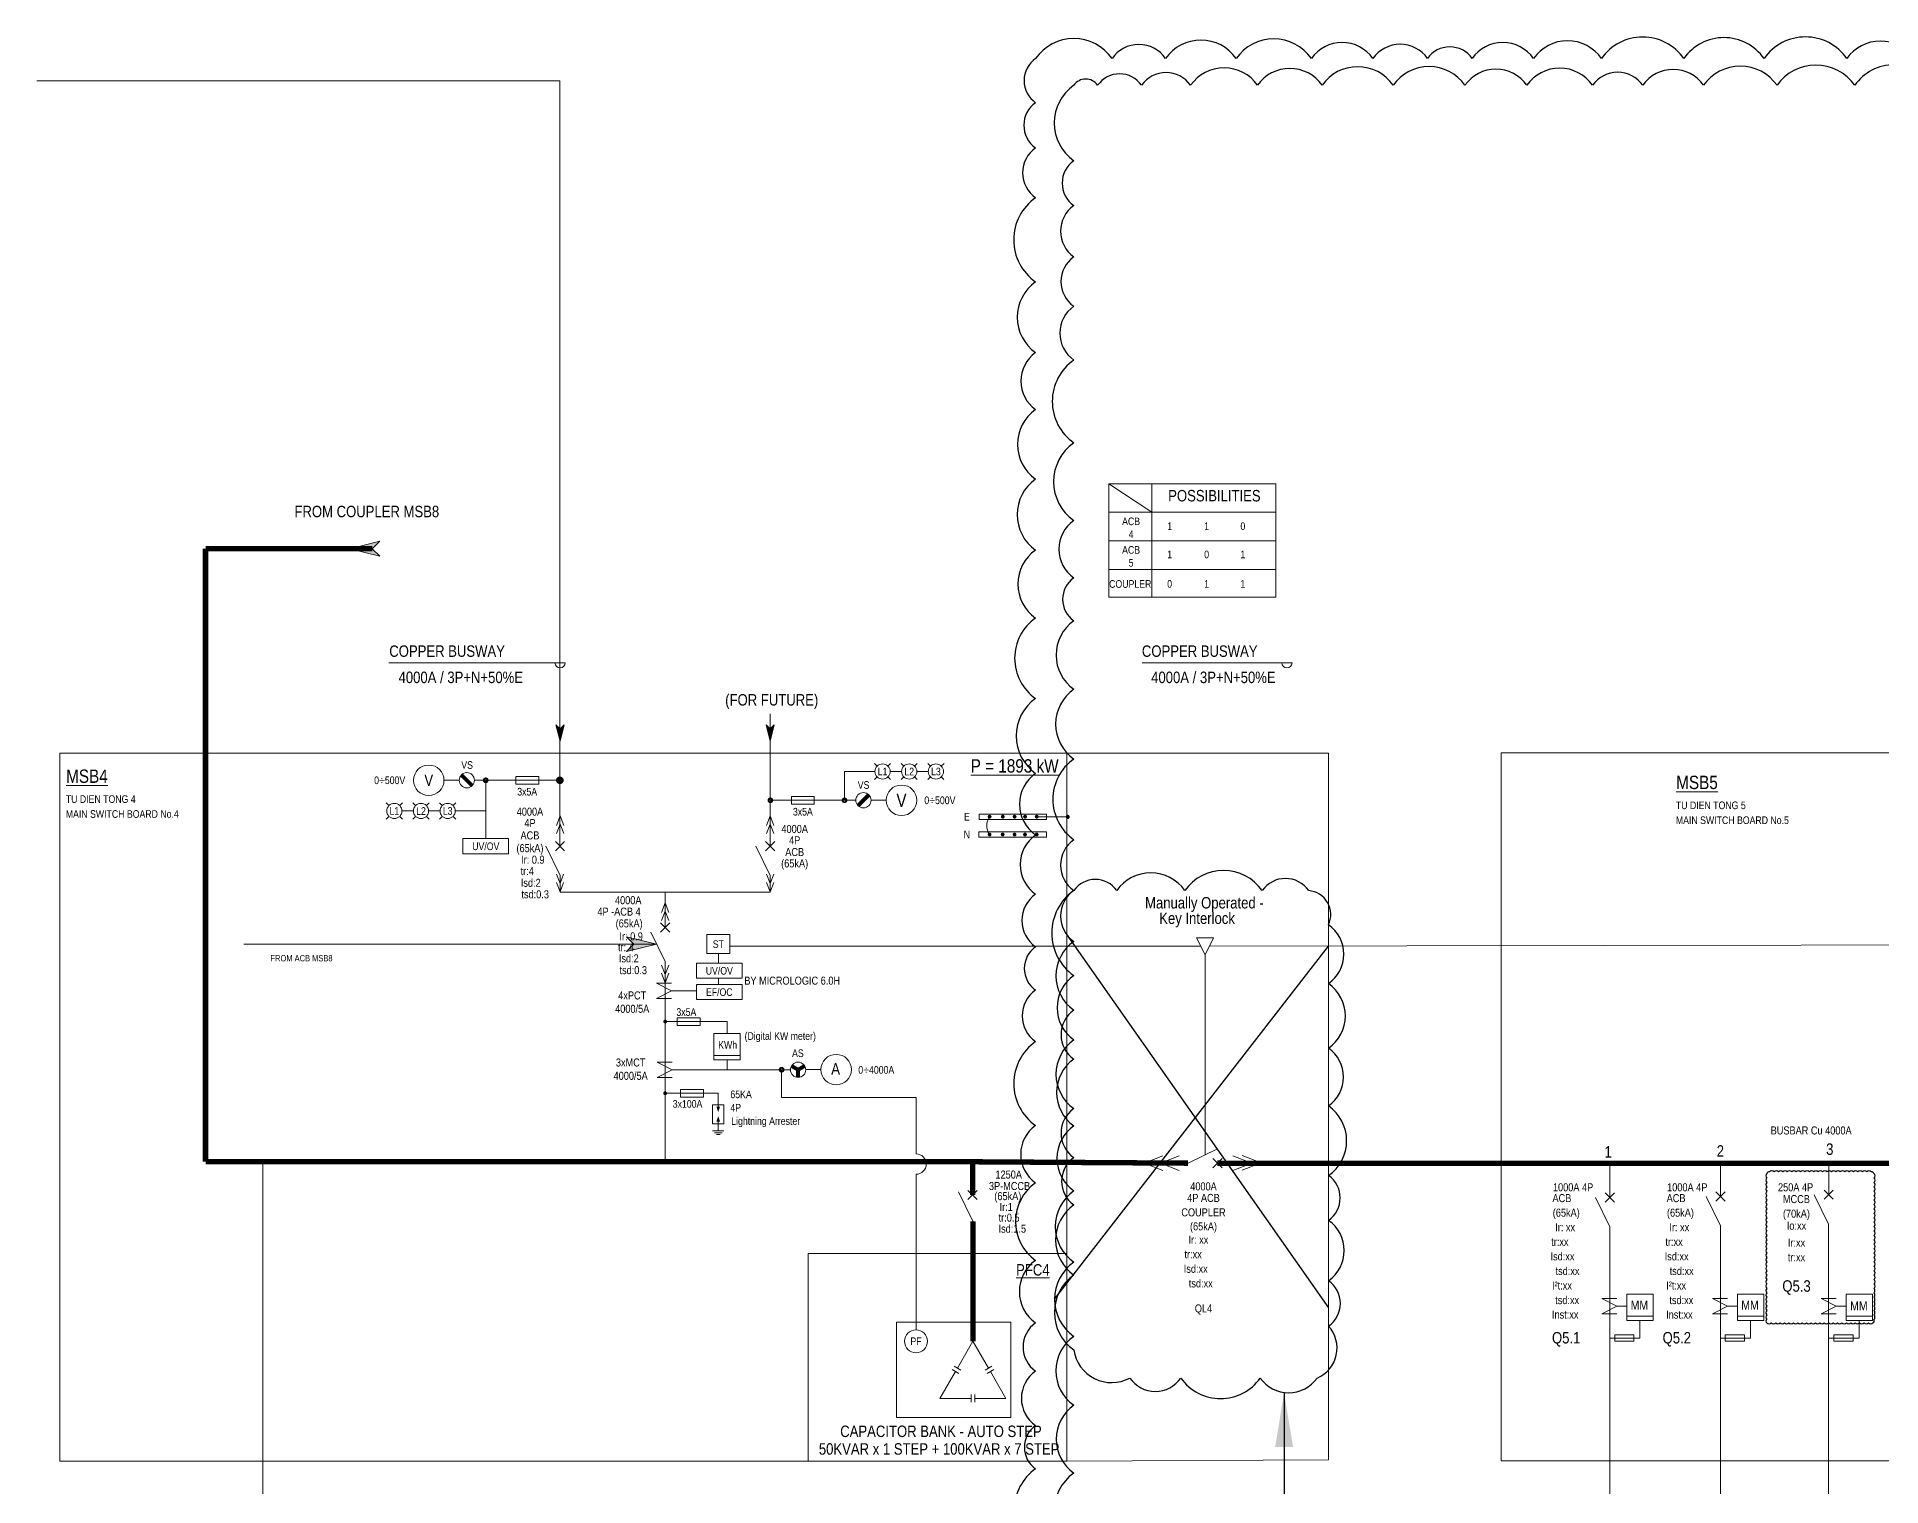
# Model space of a CAD drawing. Header units: millimetres. Extents: x -116965 to 323937, y 291661 to 566926.
# Drawn here: x -57895 to -56458, y 337888 to 339016 of the extents above; entities that cross this region are included whole.
import ezdxf
from ezdxf.enums import TextEntityAlignment as Align

# ---------------------------------------------------------------- set-up
doc = ezdxf.new("R2010")
doc.units = ezdxf.units.MM
doc.layers.get('0').update_dxf_attribs({"lineweight": 18})
doc.layers.add('HV-MV Equipment', color=4, linetype='Continuous', lineweight=9)
doc.layers.add('Text 2', color=2, linetype='Continuous')
doc.styles.add('Hel-Con', font='')
doc.styles.add('hwTech', font='Cambria.ttf')
doc.styles.add('VNI-HELVE', font='')
doc.styles.add('VNI-HELVE-CONDENSE', font='')
doc.styles.get('Hel-Con').set_extended_font_data('VNI-Helve-Condense')
doc.styles.get('VNI-HELVE').set_extended_font_data('VNI-Helve-Condense')
doc.styles.get('VNI-HELVE-CONDENSE').set_extended_font_data('VNI-Helve-Condense')
doc.dimstyles.new('hwTech-1.4', dxfattribs={"dimscale": 17, "dimtxt": 2.5, "dimasz": 2.5, "dimexe": 1.25, "dimexo": 0.625, "dimtad": 1, "dimtxsty": 'hwTech', "dimcen": 2.5, "dimclrd": 3, "dimclre": 3, "dimclrt": 3, "dimadec": 0, "dimazin": 0, "dimtfac": 1, "dimtmove": 0, "dimatfit": 3, "dimfxl": 1, "dimarcsym": 0})

# ---------------------------------------------------------------- blocks, each defined once
blk = doc.blocks.new('$N-mt3')
at = {"linetype": 'Continuous'}
blk.add_hatch(color=0, dxfattribs=at).paths.add_polyline_path([(0.25, 0), (0, 0.25), (1, 0), (0, -0.25)])
at = {"color": 0, "linetype": 'Continuous'}
blk.add_lwpolyline([(0.25, 0), (0, 0.25), (1, 0), (0, -0.25)], close=True, dxfattribs=at)

msp = doc.modelspace()

# ---------------------------------------------------------------- linework, layer by layer
at = {"color": 1, "lineweight": -3, "ltscale": 5}
for p, q in [((-57092.178873, 338316.858845), (-56888.439811, 338026.506051)), ((-57101.890258, 338033.086065), (-56888.439811, 338308.152179))]:
    msp.add_line(p, q, dxfattribs=at)
at = {"color": 1, "lineweight": -3}
msp.add_lwpolyline([(-56432.513109, 338999.377591, 0.52056705), (-56484.645844, 338999.377591, 0.52056705), (-56549.184353, 338999.377591, 0.52056705), (-56611.677105, 338999.377591, 0.52056705), (-56675.813788, 338999.377591, 0.52056705), (-56728.755263, 338999.377591, 0.52056705), (-56776.635753, 338999.377591, 0.52056705), (-56811.283417, 338999.377591, 0.52056705), (-56853.929982, 338999.377591, 0.52056705), (-56901.838955, 338999.377591, 0.52056705), (-56960.360232, 338999.377591, 0.52056705), (-57015.318981, 338999.377591, 0.52056705), (-57057.068302, 338999.377591, 0.52056705), (-57116.635077, 338999.377591, 0.52056705), (-57116.635077, 338964.950678, 0.52056705), (-57116.635077, 338929.830995, 0.52056705), (-57116.635077, 338890.943293, 0.52056705), (-57116.635077, 338825.381396, 0.52056705), (-57116.635077, 338770.322953, 0.52056705), (-57116.635077, 338725.97549, 0.52056705), (-57116.635077, 338671.811239, 0.52056705), (-57116.635077, 338616.562564, 0.52056705), (-57116.635077, 338563.611933, 0.52056705), (-57116.635077, 338500.979813, 0.52056705), (-57116.635077, 338442.693529, 0.52056705), (-57116.635077, 338394.636032, 0.52056705), (-57116.635077, 338348.592757, 0.52056705), (-57116.635077, 338307.605382, 0.52056705), (-57116.635077, 338273.899723, 0.52056705), (-57116.635077, 338233.763813, 0.52056705), (-57116.635077, 338168.384011, 0.52056705), (-57116.635077, 338123.872764, 0.52056705), (-57116.635077, 338063.394234, 0.52056705), (-57116.635077, 338014.764007, 0.52056705), (-57116.635077, 337977.173341, 0.52056705), (-57116.635077, 337934.764821, 0.52056705), (-57116.635077, 337901.08968, 0.52056705), (-57116.635077, 337837.491141, 0.52056705)], format="xyb", dxfattribs=at)
at = {"color": 3, "lineweight": -3}
msp.add_lwpolyline([(-56416.944128, 338978.523039, 0.52056705), (-56478.584396, 338978.523039, 0.52056705), (-56539.091411, 338978.523039, 0.52056705), (-56596.27089, 338978.523039, 0.52056705), (-56643.692585, 338978.523039, 0.52056705), (-56682.715585, 338978.523039, 0.52056705), (-56733.951076, 338978.523039, 0.52056705), (-56782.146924, 338978.523039, 0.52056705), (-56838.067006, 338978.523039, 0.52056705), (-56893.47336, 338978.523039, 0.52056705), (-56943.696654, 338978.523039, 0.52056705), (-56995.903651, 338978.523039, 0.52056705), (-57034.074168, 338978.523039, 0.52056705), (-57068.279313, 338978.523039, 0.52056705), (-57086.851689, 338978.523039, 0.52056705), (-57086.851689, 338919.775926, 0.52056705), (-57086.851689, 338884.880045, 0.52056705), (-57086.851689, 338844.900797, 0.52056705), (-57086.851689, 338806.397628, 0.52056705), (-57086.851689, 338764.569977, 0.52056705), (-57086.851689, 338700.061986, 0.52056705), (-57086.851689, 338639.586507, 0.52056705), (-57086.851689, 338594.920634, 0.52056705), (-57086.851689, 338561.445898, 0.52056705), (-57086.851689, 338508.203307, 0.52056705), (-57086.851689, 338453.853911, 0.52056705), (-57086.851689, 338391.032576, 0.52056705), (-57086.851689, 338351.391067, 0.52056705), (-57086.851689, 338311.755661, 0.52056705), (-57086.851689, 338258.282146, 0.52056705), (-57086.851689, 338220.030247, 0.52056705), (-57086.851689, 338168.260682, 0.52056705), (-57086.851689, 338117.45245, 0.52056705), (-57086.851689, 338061.974886, 0.52056705), (-57086.851689, 338004.197244, 0.52056705), (-57086.851689, 337950.565033, 0.52056705), (-57086.851689, 337897.788357, 0.52056705), (-57086.851689, 337837.481748, 0.52056705)], format="xyb", dxfattribs=at)
at = {"color": 5, "lineweight": -3}
msp.add_lwpolyline([(-57086.851689, 338351.391067, 0.52056705), (-57086.851689, 338285.19642, 0.52056705), (-57086.851689, 338235.054509, 0.52056705), (-57086.851689, 338181.641013, 0.52056705), (-57086.851689, 338143.439978, 0.52056705), (-57086.851689, 338106.574636, 0.52056705), (-57086.851689, 338051.955659, 0.52056705), (-57086.851689, 337993.673444, 0.52056705), (-57043.343864, 337971.799432, 0.52056705), (-57003.411411, 337971.799432, 0.52056705), (-56941.689761, 337971.799432, 0.52056705), (-56897.306692, 337971.799432, 0.52056705), (-56888.439811, 338012.165011, 0.52056705), (-56888.439811, 338047.575637, 0.52056705), (-56888.439811, 338094.587366, 0.52056705), (-56888.439811, 338129.442556, 0.52056705), (-56888.439811, 338183.655636, 0.52056705), (-56888.439811, 338228.640937, 0.52056705), (-56888.439811, 338278.915094, 0.52056705), (-56888.439811, 338324.758982, 0.52056705), (-56903.87037, 338351.391067, 0.52056705), (-56940.122291, 338351.391067, 0.52056705), (-57000.393295, 338351.391067, 0.52056705), (-57053.463966, 338351.391067, 0.52056705)], format="xyb", close=True, dxfattribs=at)
at = {"layer": 'HV-MV Equipment', "color": 8, "lineweight": 9}
for p, q in [((-57242.134576, 338450.407391), (-57240.035945, 338448.30876)), ((-57229.542791, 338450.407391), (-57231.641422, 338448.30876)), ((-57221.359192, 338450.407391), (-57219.260561, 338448.30876)), ((-57208.767407, 338450.407391), (-57210.866038, 338448.30876)), ((-57200.583808, 338450.407391), (-57198.485177, 338448.30876)), ((-57187.958945, 338450.374049), (-57190.057575, 338448.275418)), ((-57577.47837, 338437.289935), (-57565.606722, 338437.289935)), ((-57544.926559, 338413.38471), (-57544.926559, 338437.289935)), ((-57241.774507, 338444.111499), (-57265.517803, 338444.111499)), ((-57265.517803, 338444.111499), (-57265.517803, 338421.703763)), ((-57240.035945, 338439.914237), (-57242.134576, 338437.815607)), ((-57231.641422, 338439.914237), (-57229.542791, 338437.815607)), ((-57220.999124, 338444.111499), (-57229.90286, 338444.111499)), ((-57219.260561, 338439.914237), (-57221.359192, 338437.815607)), ((-57210.866038, 338439.914237), (-57208.767407, 338437.815607)), ((-57200.22374, 338444.111499), (-57209.127476, 338444.111499)), ((-57198.485177, 338439.914237), (-57200.583808, 338437.815607)), ((-57190.090654, 338439.914237), (-57187.992023, 338437.815607)), ((-57620.353708, 338417.581972), (-57622.452339, 338419.680603)), ((-57611.959186, 338417.581972), (-57609.860555, 338419.680603)), ((-57599.578324, 338417.581972), (-57601.676955, 338419.680603)), ((-57591.183802, 338417.581972), (-57589.085171, 338419.680603)), ((-57578.80294, 338417.581972), (-57580.901571, 338419.680603)), ((-57570.408418, 338417.581972), (-57568.309787, 338419.680603)), ((-57232.965992, 338421.703763), (-57244.83764, 338421.703763)), ((-57620.353708, 338409.187449), (-57622.452339, 338407.088818)), ((-57611.959186, 338409.187449), (-57609.860555, 338407.088818)), ((-57610.220623, 338413.38471), (-57601.316887, 338413.38471)), ((-57599.578324, 338409.187449), (-57601.676955, 338407.088818)), ((-57591.183802, 338409.187449), (-57589.085171, 338407.088818)), ((-57589.445239, 338413.38471), (-57580.541503, 338413.38471)), ((-57578.80294, 338409.187449), (-57580.901571, 338407.088818)), ((-57570.408418, 338409.187449), (-57568.309787, 338407.088818)), ((-57568.669855, 338413.38471), (-57544.926559, 338413.38471)), ((-57544.926559, 338413.38471), (-57544.911621, 338391.938418)), ((-56987.969845, 338307.987221), (-57354.844111, 338307.987221)), ((-57367.159382, 338222.957296), (-57346.645174, 338222.957296)), ((-57295.725083, 338211.966932), (-57283.853435, 338211.966932)), ((-57359.385245, 338164.289172), (-57368.28898, 338164.285577)), ((-57360.868602, 338162.804617), (-57366.804425, 338162.80222)), ((-57362.351958, 338161.320062), (-57365.31987, 338161.318864)), ((-57363.840279, 338171.710495), (-57363.837123, 338164.31134)), ((-57177.554032, 337979.433566), (-57165.444574, 338000.407762)), ((-57153.335116, 337979.433566), (-57165.444574, 338000.407762)), ((-57179.037988, 337976.863279), (-57191.147446, 337955.889082)), ((-57176.467701, 337975.379323), (-57181.608275, 337978.347235)), ((-57174.983745, 337977.94961), (-57180.124319, 337980.917522)), ((-57155.905404, 337977.94961), (-57150.764829, 337980.917522)), ((-57154.421448, 337975.379323), (-57149.280873, 337978.347235)), ((-57151.85116, 337976.863279), (-57139.741702, 337955.889082)), ((-57166.92853, 337958.856994), (-57166.92853, 337952.92117)), ((-57163.960618, 337958.856994), (-57163.960618, 337952.92117)), ((-57166.92853, 337955.889082), (-57191.147446, 337955.889082)), ((-57163.960618, 337955.889082), (-57139.741702, 337955.889082))]:
    msp.add_line(p, q, dxfattribs=at)
at = {"layer": 'HV-MV Equipment', "ltscale": 0.001}
for p, q in [((-56753.891191, 338458.630115), (-56753.890781, 337907.270758)), ((-54630.350158, 338458.422715), (-56753.891191, 338458.630115)), ((-56753.890781, 337907.270758), (-54630.350158, 337907.089432))]:
    msp.add_line(p, q, dxfattribs=at)
at = {"layer": 'HV-MV Equipment', "color": 6}
msp.add_line((-57718.528237, 337691.951899), (-57718.46259, 338140.194931), dxfattribs=at)
at = {"layer": 'HV-MV Equipment', "color": 6, "lineweight": 9}
for points in [[(-57894.587827, 338982.002368), (-57487.105443, 338981.986128)], [(-57487.105443, 338981.991201), (-57487.105443, 338386.674881)], [(-57323.37983, 338385.360784), (-57323.37983, 338489.095786)], [(-57487.092393, 338363.018427), (-57487.092393, 338350.117009)], [(-57323.298877, 338363.018427), (-57323.298877, 338350.117009)], [(-57487.092393, 338350.117009), (-57405.193875, 338350.117009)], [(-57405.193875, 338350.117009), (-57323.298877, 338350.117009)], [(-57405.193875, 338350.117009), (-57405.193875, 338322.731556)], [(-57405.180825, 338296.216328), (-57405.180825, 338140.207081)], [(-56669.305684, 338139.032215), (-56669.305684, 338113.176175)], [(-56583.193432, 338139.063908), (-56583.193432, 338113.207869)], [(-56498.828269, 338139.094959), (-56498.828269, 338115.426625)], [(-56669.360537, 338089.42652), (-56669.360537, 337513.712518)], [(-56583.193432, 338090.335896), (-56583.125971, 337514.620899)], [(-56498.883122, 338091.705327), (-56498.883122, 337515.991325)]]:
    msp.add_lwpolyline(points, dxfattribs=at)
at = {"layer": 'HV-MV Equipment', "color": 7, "lineweight": 9}
for points in [[(-57059.586127, 338668.211193), (-57059.586127, 338579.757768)], [(-56929.61328, 338668.211193), (-57059.586127, 338668.211193)], [(-57059.586127, 338668.211193), (-57026.197117, 338645.951853)], [(-57026.197117, 338668.211193), (-57026.197117, 338579.757768)], [(-56929.61328, 338579.757768), (-56929.61328, 338668.211193)], [(-57059.586127, 338645.951853), (-56929.61328, 338645.951853)], [(-57059.586127, 338623.692514), (-56929.61328, 338623.692514)], [(-57059.586127, 338601.433174), (-56929.61328, 338601.433174)], [(-57059.586127, 338579.757768), (-56929.61328, 338579.757768)]]:
    msp.add_lwpolyline(points, dxfattribs=at)
at = {"layer": 'HV-MV Equipment', "color": 6, "const_width": 4.173626}
for points in [[(-57763.238461, 338617.650321), (-57763.238461, 338140.194931)], [(-57633.349127, 338617.650321), (-57763.238461, 338617.650321)], [(-57165.732165, 338142.146871), (-57165.732165, 338114.338892)], [(-57763.238461, 338140.194931), (-57165.40748, 338140.194931)], [(-57165.732165, 338140.194931), (-56997.870729, 338139.10589)], [(-56974.998757, 338139.10589), (-56687.057084, 338139.025682)], [(-56687.057084, 338139.025682), (-54651.125542, 338139.452341)], [(-57165.454373, 338000.39079), (-57165.466277, 338093.866449)]]:
    msp.add_lwpolyline(points, dxfattribs=at)
at = {"layer": 'HV-MV Equipment', "color": 7, "lineweight": 9}
for points, format in [([(-57491.007788, 338528.679341, 1), (-57483.093356, 338528.679341), (-57498.92222, 338528.679341), (-57620.461367, 338528.679341)], "xyb"), ([(-56924.793457, 338528.679341, 1), (-56916.879025, 338528.679341), (-56932.707889, 338528.679341), (-57033.742333, 338528.679341)], "xyb"), ([(-56556.694909, 338138.837597, 0, 1.978608, 0), (-56556.694909, 338144.773421, 0, 0, 0), (-56556.694909, 338164.831123, 0, 0, 0), (-56550.759085, 338164.831123, 0, 0, 0)], "xyseb")]:
    msp.add_lwpolyline(points, format=format, dxfattribs=at)
at = {"layer": 'HV-MV Equipment', "lineweight": 9}
for points in [[(-57876.757876, 338458.467056), (-57092.178873, 338458.467056), (-57092.178873, 337907.142693), (-57092.178873, 337907.142693), (-57092.178873, 337907.142693), (-57876.757876, 337907.132899), (-57876.757876, 338458.467056)], [(-57293.827284, 338068.855731), (-57092.178873, 338068.855731)], [(-57293.827284, 337907.177686), (-57293.827284, 338068.855731)]]:
    msp.add_lwpolyline(points, dxfattribs=at)
for points in [[(-56888.439811, 337908.082439), (-57092.178873, 337907.142693), (-57092.178873, 338458.50205), (-56888.439811, 338458.50205)], [(-57160.741742, 338392.868975), (-57108.069578, 338392.868975), (-57108.069578, 338397.078917), (-57160.741742, 338397.078917)], [(-57135.818038, 337941.049522), (-57224.855398, 337941.049522), (-57224.855398, 338015.247322), (-57135.818038, 338015.247322)]]:
    msp.add_lwpolyline(points, close=True, dxfattribs=at)
at = {"layer": 'HV-MV Equipment', "color": 8, "lineweight": 9, "const_width": 2.967912}
for points in [[(-57555.473637, 338433.092674), (-57563.86816, 338441.487197)], [(-57254.970726, 338417.506502), (-57246.576203, 338425.901025)], [(-57306.800648, 338214.835361), (-57301.660073, 338211.867449)], [(-57296.519499, 338214.835361), (-57301.660073, 338211.867449)], [(-57301.660073, 338205.931625), (-57301.660073, 338211.867449)]]:
    msp.add_lwpolyline(points, dxfattribs=at)
at = {"layer": 'HV-MV Equipment', "color": 8, "lineweight": 9}
for points in [[(-57487.287756, 338437.289935), (-57553.735074, 338437.289935)], [(-57323.156606, 338421.703763), (-57256.709288, 338421.703763)], [(-57363.747847, 338302.275259), (-57363.747847, 338294.970816)], [(-56984.615518, 338145.567592), (-56984.629426, 338301.312454)], [(-57400.152187, 338273.283628), (-57380.812398, 338273.283628)], [(-57363.747847, 338283.099168), (-57363.747847, 338278.366263)], [(-57356.902278, 338249.340415), (-57404.438847, 338249.399788)], [(-57356.902278, 338249.340415), (-57356.902278, 338240.061998)], [(-57399.612067, 338217.819575), (-57411.483715, 338217.819575), (-57399.612067, 338211.883751), (-57411.483715, 338205.947927), (-57399.612067, 338205.947927)], [(-57356.902278, 338219.538262), (-57356.902278, 338211.867449)], [(-57399.697241, 338211.867449), (-57307.595897, 338211.867449)], [(-57404.979436, 338193.553984), (-57363.849104, 338193.570589), (-57363.844473, 338182.098186)], [(-56663.767696, 338033.749876), (-56675.639344, 338033.749876), (-56663.767696, 338027.814052), (-56675.639344, 338021.878228), (-56663.767696, 338021.878228)], [(-56577.587045, 338033.749876), (-56589.458693, 338033.749876), (-56577.587045, 338027.814052), (-56589.458693, 338021.878228), (-56577.587045, 338021.878228)], [(-56492.947298, 338033.749876), (-56504.818946, 338033.749876), (-56492.947298, 338027.814052), (-56504.818946, 338021.878228), (-56492.947298, 338021.878228)], [(-56645.88769, 338016.518729), (-56645.88769, 338002.927417), (-56669.361917, 338002.927417)], [(-56663.767696, 338027.814052), (-56656.150402, 338027.814052)], [(-56656.144794, 338019.937764), (-56635.630586, 338019.937764)], [(-56559.707039, 338016.518729), (-56559.707039, 338002.927417), (-56583.181266, 338002.927417)], [(-56577.587045, 338027.814052), (-56569.969751, 338027.814052)], [(-56569.964143, 338019.937764), (-56549.449935, 338019.937764)], [(-56475.071641, 338016.509028), (-56475.071641, 338002.917716), (-56498.883122, 338002.917716)], [(-56492.7783, 338027.804377), (-56485.161005, 338027.804377)], [(-56485.155398, 338019.92809), (-56464.64119, 338019.92809)]]:
    msp.add_lwpolyline(points, dxfattribs=at)
at = {"layer": 'HV-MV Equipment', "color": 8, "lineweight": 9, "const_width": 2.967912}
for points in [[(-57544.217269, 338437.289935, 1), (-57545.701225, 338437.289935, 1)], [(-57488.693148, 338437.238146, 1), (-57485.727044, 338437.341725, 1)], [(-57323.976245, 338421.703763, 1), (-57322.492289, 338421.703763, 1)], [(-57266.227093, 338421.703763, -1), (-57264.743137, 338421.703763, -1)], [(-57315.211604, 338211.867449, 1), (-57313.727648, 338211.867449, 1)]]:
    msp.add_lwpolyline(points, format="xyb", close=True, dxfattribs=at)
at = {"layer": 'HV-MV Equipment', "color": 8, "lineweight": 9}
for points in [[(-57521.418744, 338440.257847), (-57521.418744, 338434.322023), (-57503.611272, 338434.322023), (-57503.611272, 338440.257847)], [(-57289.025618, 338424.671675), (-57289.025618, 338418.735851), (-57306.83309, 338418.735851), (-57306.83309, 338424.671675)], [(-57562.719088, 338391.926014), (-57527.104153, 338391.950821), (-57527.095884, 338380.079176), (-57562.710819, 338380.054369)], [(-57354.844111, 338302.275259), (-57372.651583, 338302.275259), (-57372.651583, 338317.114819), (-57354.844111, 338317.114819)], [(-57733.30215, 338309.698282), (-57412.025111, 338309.675166)], [(-56991.308746, 338314.665023), (-56977.953142, 338314.665023), (-56984.630944, 338301.309419), (-56984.630944, 338301.309419)], [(-56981.292043, 338307.987221), (-56059.378542, 338309.625056)], [(-57345.197454, 338294.970816), (-57380.812398, 338294.970816), (-57380.812398, 338283.099168), (-57345.197454, 338283.099168)], [(-57345.197454, 338278.366263), (-57380.812398, 338278.366263), (-57380.812398, 338266.494615), (-57345.197454, 338266.494615)], [(-57377.900659, 338252.374889), (-57377.898262, 338246.439065), (-57395.705733, 338246.431876), (-57395.708129, 338252.3677)], [(-57367.159382, 338240.052469), (-57346.645174, 338240.052469), (-57346.645174, 338219.538262), (-57367.159382, 338219.538262)], [(-57375.301516, 338196.533877), (-57375.29912, 338190.598054), (-57393.10659, 338190.590865), (-57393.108987, 338196.526688)], [(-57359.393642, 338184.668651), (-57368.297378, 338184.665056), (-57368.291387, 338169.825497), (-57359.387651, 338169.829092)], [(-56656.144794, 338037.032937), (-56635.630586, 338037.032937), (-56635.630586, 338016.518729), (-56656.144794, 338016.518729)], [(-56569.964143, 338037.032937), (-56549.449935, 338037.032937), (-56549.449935, 338016.518729), (-56569.964143, 338016.518729)], [(-56485.155398, 338037.032937), (-56464.64119, 338037.032937), (-56464.64119, 338016.518729), (-56485.155398, 338016.518729)], [(-56665.546882, 338005.400677), (-56665.546882, 338000.454157), (-56650.707322, 338000.454157), (-56650.707322, 338005.400677)], [(-56579.366231, 338005.400677), (-56579.366231, 338000.454157), (-56564.526671, 338000.454157), (-56564.526671, 338005.400677)], [(-56494.730833, 338005.390976), (-56494.730833, 338000.444456), (-56479.891273, 338000.444456), (-56479.891273, 338005.390976)]]:
    msp.add_lwpolyline(points, close=True, dxfattribs=at)
at = {"layer": 'HV-MV Equipment', "color": 4, "lineweight": 9}
for points in [[(-57487.008638, 338409.484386), (-57489.848405, 338402.17764)], [(-57487.008638, 338403.090981), (-57489.848405, 338395.784235)], [(-57487.008638, 338409.484386), (-57484.168872, 338402.17764)], [(-57487.008638, 338403.090981), (-57484.168872, 338395.784235)], [(-57323.337, 338409.484386), (-57326.176767, 338402.17764)], [(-57323.337, 338403.090981), (-57326.176767, 338395.784235)], [(-57323.337, 338409.484386), (-57320.497234, 338402.17764)], [(-57323.337, 338403.090981), (-57320.497234, 338395.784235)], [(-57490.69563, 338382.287163), (-57483.489157, 338389.493636)], [(-57483.489157, 338382.287163), (-57490.69563, 338389.493636)], [(-57326.902114, 338382.287163), (-57319.695641, 338389.493636)], [(-57319.695641, 338382.287163), (-57326.902114, 338389.493636)], [(-57487.092393, 338363.018427), (-57498.242113, 338385.890399)], [(-57323.298877, 338363.018427), (-57334.448597, 338385.890399)], [(-57487.092393, 338356.782581), (-57489.93216, 338364.089327)], [(-57487.092393, 338356.782581), (-57484.252626, 338364.089327)], [(-57323.434259, 338356.782581), (-57326.274025, 338364.089327)], [(-57323.434259, 338356.782581), (-57320.594492, 338364.089327)], [(-57487.092393, 338350.389176), (-57489.93216, 338357.695922)], [(-57487.092393, 338350.389176), (-57484.252626, 338357.695922)], [(-57323.434259, 338350.389176), (-57326.274025, 338357.695922)], [(-57323.434259, 338350.389176), (-57320.594492, 338357.695922)], [(-57405.151045, 338341.72833), (-57407.990812, 338334.421585)], [(-57405.151045, 338335.334926), (-57407.990812, 338328.02818)], [(-57405.151045, 338341.72833), (-57402.311278, 338334.421585)], [(-57405.151045, 338335.334926), (-57402.311278, 338328.02818)], [(-57405.180825, 338296.216328), (-57416.330544, 338319.0883)], [(-57408.797111, 338319.12832), (-57401.590638, 338326.334793)], [(-57401.590638, 338319.12832), (-57408.797111, 338326.334793)], [(-57405.248303, 338286.058614), (-57408.08807, 338293.365359)], [(-57405.248303, 338286.058614), (-57402.408536, 338293.365359)], [(-57400.152187, 338279.219452), (-57412.023835, 338279.219452), (-57400.152187, 338273.283628), (-57412.023835, 338267.347804), (-57400.152187, 338267.347804)], [(-57405.248303, 338279.665209), (-57408.08807, 338286.971954)], [(-57405.248303, 338279.665209), (-57402.408536, 338286.971954)], [(-57032.08143, 338139.10861), (-57017.467938, 338144.788143)], [(-57019.29462, 338139.10861), (-57004.681129, 338144.788143)], [(-56997.870729, 338139.10589), (-56974.998757, 338150.255609)], [(-56948.31609, 338139.10861), (-56962.929582, 338144.788143)], [(-56941.041255, 338139.279375), (-56955.654746, 338144.958909)], [(-57032.08143, 338139.10861), (-57017.467938, 338133.429076)], [(-57019.29462, 338139.10861), (-57004.681129, 338133.429076)], [(-56978.601993, 338142.709126), (-56971.39552, 338135.502653)], [(-56978.601993, 338135.502653), (-56971.39552, 338142.709126)], [(-56948.31609, 338139.10861), (-56962.929582, 338133.429076)], [(-56941.041255, 338139.279375), (-56955.654746, 338133.599842)], [(-57165.466277, 338093.866449), (-57176.615997, 338116.738421)], [(-57169.335401, 338110.735655), (-57162.128928, 338117.942128)], [(-57162.128928, 338110.735655), (-57169.335401, 338117.942128)], [(-56672.963773, 338108.695256), (-56665.7573, 338115.901729)], [(-56665.7573, 338108.695256), (-56672.963773, 338115.901729)], [(-56586.796669, 338109.604632), (-56579.590196, 338116.811105)], [(-56579.590196, 338109.604632), (-56586.796669, 338116.811105)], [(-56502.486358, 338110.974063), (-56495.279885, 338118.180536)], [(-56495.279885, 338110.974063), (-56502.486358, 338118.180536)], [(-56669.360537, 338089.42652), (-56680.510256, 338112.298493)], [(-56583.193432, 338090.335896), (-56594.343152, 338113.207869)], [(-56498.883122, 338091.705327), (-56510.032841, 338114.577299)]]:
    msp.add_lwpolyline(points, dxfattribs=at)
at = {"layer": 'HV-MV Equipment', "color": 3, "lineweight": 9}
msp.add_lwpolyline([(-57160.694268, 338406.76061), (-57108.022104, 338406.76061), (-57108.022104, 338410.970553), (-57160.694268, 338410.970553)], close=True, dxfattribs=at)
at = {"layer": 'HV-MV Equipment', "lineweight": 9}
msp.add_lwpolyline([(-57152.443534, 338408.933114, 0.3197592439), (-57152.491009, 338395.041482)], format="xyb", dxfattribs=at)
at = {"layer": 'HV-MV Equipment', "color": 3, "lineweight": 9, "const_width": 1.483956}
for points in [[(-57153.185511, 338408.933116, -1), (-57151.701555, 338408.933116, -1)], [(-57142.942876, 338408.933116, -1), (-57141.45892, 338408.933116, -1)], [(-57133.71236, 338408.933116, -1), (-57132.228404, 338408.933116, -1)], [(-57125.582049, 338408.933116, -1), (-57124.098093, 338408.933116, -1)], [(-57116.508099, 338408.933116, -1), (-57115.024143, 338408.933116, -1)], [(-57092.360591, 338408.933116, -1), (-57090.876635, 338408.933116, -1)], [(-57092.203504, 338408.636249, -1), (-57090.719548, 338408.636249, -1)]]:
    msp.add_lwpolyline(points, format="xyb", close=True, dxfattribs=at)
at = {"layer": 'HV-MV Equipment', "color": 3, "lineweight": 9}
msp.add_lwpolyline([(-57115.766121, 338408.933116), (-57091.497513, 338408.933116)], dxfattribs=at)
at = {"layer": 'HV-MV Equipment', "lineweight": 9, "const_width": 1.483956}
for points in [[(-57153.232985, 338395.04148, -1), (-57151.749029, 338395.04148, -1)], [(-57142.990351, 338395.04148, -1), (-57141.506395, 338395.04148, -1)], [(-57133.759834, 338395.04148, -1), (-57132.275878, 338395.04148, -1)], [(-57125.629523, 338395.04148, -1), (-57124.145567, 338395.04148, -1)], [(-57116.555573, 338395.04148, -1), (-57115.071617, 338395.04148, -1)], [(-57404.422538, 338249.400087, -1), (-57405.906494, 338249.399488, -1)], [(-57405.922802, 338193.553973, 1), (-57404.438847, 338193.553973, 1)]]:
    msp.add_lwpolyline(points, format="xyb", close=True, dxfattribs=at)
at = {"layer": 'HV-MV Equipment', "color": 8, "lineweight": 9}
for points, format in [([(-57372.651583, 338309.630489, 0, 0, 0), (-57404.733569, 338309.623626, 1.978608, 0, 0), (-57410.669393, 338309.622356, 0, 0, 0)], "xyseb"), ([(-57209.784664, 338009.309707), (-57209.784665, 338130.445179, 0.9998490924), (-57209.784665, 338146.355316), (-57209.784665, 338190.244606), (-57314.469626, 338190.244606), (-57314.469626, 338211.876368)], "xyb"), ([(-57363.844911, 338183.182897, 0, 0, 0), (-57363.844911, 338183.182897, 2.967912, 0, 0), (-57363.843114, 338178.73103, 0, 0, 0)], "xyseb"), ([(-57363.840118, 338171.31125, 0, 0, 0), (-57363.840118, 338171.31125, 2.967912, 0, 0), (-57363.841915, 338175.763118, 0, 0, 0)], "xyseb"), ([(-57209.784664, 337991.502235, 0, 0, 0), (-57209.784664, 337976.662675, 0, 0, 0), (-57194.945104, 337976.662675, 4.451868, 0, 0), (-57186.041368, 337976.662675, 0, 0, 0)], "xyseb")]:
    msp.add_lwpolyline(points, format=format, dxfattribs=at)
for centre, radius in [((-57589.350018, 338437.289935), 11.871648), ((-57235.838683, 338444.111499), 5.935824), ((-57215.0633, 338444.111499), 5.935824), ((-57194.287916, 338444.111499), 5.935824), ((-57559.670898, 338437.289935), 5.935824), ((-57221.094344, 338421.703763), 11.871648), ((-57616.156447, 338413.38471), 5.935824), ((-57595.381063, 338413.38471), 5.935824), ((-57574.605679, 338413.38471), 5.935824), ((-57250.773464, 338421.703763), 5.935824), ((-57301.660073, 338211.867449), 5.935824), ((-57271.981787, 338211.966932), 11.871648), ((-57209.784664, 338000.405971), 8.903736)]:
    msp.add_circle(centre, radius, dxfattribs=at)
at = {"layer": 'Text 2'}
msp.add_lwpolyline([(-56546.98382, 338014.816952, 0.52056705), (-56543.544494, 338014.816952, 0.52056705), (-56540.105169, 338014.816952, 0.52056705), (-56536.665843, 338014.816952, 0.52056705), (-56533.226518, 338014.816952, 0.52056705), (-56529.787192, 338014.816952, 0.52056705), (-56526.347866, 338014.816952, 0.52056705), (-56522.908541, 338014.816952, 0.52056705), (-56519.469215, 338014.816952, 0.52056705), (-56516.02989, 338014.816952, 0.52056705), (-56512.590564, 338014.816952, 0.52056705), (-56509.151239, 338014.816952, 0.52056705), (-56505.711913, 338014.816952, 0.52056705), (-56502.272587, 338014.816952, 0.52056705), (-56498.833262, 338014.816952, 0.52056705), (-56495.393936, 338014.816952, 0.52056705), (-56491.954611, 338014.816952, 0.52056705), (-56488.515285, 338014.816952, 0.52056705), (-56485.075959, 338014.816952, 0.52056705), (-56481.636634, 338014.816952, 0.52056705), (-56478.197308, 338014.816952, 0.52056705), (-56474.757983, 338014.816952, 0.52056705), (-56471.318657, 338014.816952, 0.52056705), (-56467.879332, 338014.816952, 0.52056705), (-56464.440006, 338014.816952, 0.52056705), (-56463.67086, 338017.488362, 0.52056705), (-56463.669276, 338020.927687, 0.52056705), (-56463.667692, 338024.367012, 0.52056705), (-56463.666108, 338027.806338, 0.52056705), (-56463.664524, 338031.245663, 0.52056705), (-56463.66294, 338034.684988, 0.52056705), (-56463.661356, 338038.124313, 0.52056705), (-56463.659771, 338041.563638, 0.52056705), (-56463.658187, 338045.002964, 0.52056705), (-56463.656603, 338048.442289, 0.52056705), (-56463.655019, 338051.881614, 0.52056705), (-56463.653435, 338055.320939, 0.52056705), (-56463.651851, 338058.760265, 0.52056705), (-56463.650267, 338062.19959, 0.52056705), (-56463.648683, 338065.638915, 0.52056705), (-56463.647099, 338069.07824, 0.52056705), (-56463.645515, 338072.517565, 0.52056705), (-56463.64393, 338075.956891, 0.52056705), (-56463.642346, 338079.396216, 0.52056705), (-56463.640762, 338082.835541, 0.52056705), (-56463.639178, 338086.274866, 0.52056705), (-56463.637594, 338089.714191, 0.52056705), (-56463.63601, 338093.153517, 0.52056705), (-56463.634426, 338096.592842, 0.52056705), (-56463.632842, 338100.032167, 0.52056705), (-56463.631258, 338103.471492, 0.52056705), (-56463.629673, 338106.910817, 0.52056705), (-56463.628089, 338110.350143, 0.52056705), (-56463.626505, 338113.789468, 0.52056705), (-56463.624921, 338117.228793, 0.52056705), (-56463.623337, 338120.668118, 0.52056705), (-56463.621753, 338124.107444, 0.52056705), (-56463.620169, 338127.546769, 0.52056705), (-56463.618585, 338130.986094, 0.52056705), (-56465.725567, 338132.317824, 0.52056705), (-56469.164892, 338132.317824, 0.52056705), (-56472.604218, 338132.317824, 0.52056705), (-56476.043543, 338132.317824, 0.52056705), (-56479.482869, 338132.317824, 0.52056705), (-56482.922195, 338132.317824, 0.52056705), (-56486.36152, 338132.317824, 0.52056705), (-56489.800846, 338132.317824, 0.52056705), (-56493.240171, 338132.317824, 0.52056705), (-56496.679497, 338132.317824, 0.52056705), (-56500.118822, 338132.317824, 0.52056705), (-56503.558148, 338132.317824, 0.52056705), (-56506.997474, 338132.317824, 0.52056705), (-56510.436799, 338132.317824, 0.52056705), (-56513.876125, 338132.317824, 0.52056705), (-56517.31545, 338132.317824, 0.52056705), (-56520.754776, 338132.317824, 0.52056705), (-56524.194102, 338132.317824, 0.52056705), (-56527.633427, 338132.317824, 0.52056705), (-56531.072753, 338132.317824, 0.52056705), (-56534.512078, 338132.317824, 0.52056705), (-56537.951404, 338132.317824, 0.52056705), (-56541.390729, 338132.317824, 0.52056705), (-56544.830055, 338132.317824, 0.52056705), (-56546.930318, 338130.978144, 0.52056705), (-56546.931902, 338127.538819, 0.52056705), (-56546.933486, 338124.099494, 0.52056705), (-56546.93507, 338120.660169, 0.52056705), (-56546.936654, 338117.220844, 0.52056705), (-56546.938238, 338113.781518, 0.52056705), (-56546.939822, 338110.342193, 0.52056705), (-56546.941406, 338106.902868, 0.52056705), (-56546.942991, 338103.463543, 0.52056705), (-56546.944575, 338100.024217, 0.52056705), (-56546.946159, 338096.584892, 0.52056705), (-56546.947743, 338093.145567, 0.52056705), (-56546.949327, 338089.706242, 0.52056705), (-56546.950911, 338086.266917, 0.52056705), (-56546.952495, 338082.827591, 0.52056705), (-56546.954079, 338079.388266, 0.52056705), (-56546.955663, 338075.948941, 0.52056705), (-56546.957247, 338072.509616, 0.52056705), (-56546.958832, 338069.070291, 0.52056705), (-56546.960416, 338065.630965, 0.52056705), (-56546.962, 338062.19164, 0.52056705), (-56546.963584, 338058.752315, 0.52056705), (-56546.965168, 338055.31299, 0.52056705), (-56546.966752, 338051.873664, 0.52056705), (-56546.968336, 338048.434339, 0.52056705), (-56546.96992, 338044.995014, 0.52056705), (-56546.971504, 338041.555689, 0.52056705), (-56546.973088, 338038.116364, 0.52056705), (-56546.974673, 338034.677038, 0.52056705), (-56546.976257, 338031.237713, 0.52056705), (-56546.977841, 338027.798388, 0.52056705), (-56546.979425, 338024.359063, 0.52056705), (-56546.981009, 338020.919738, 0.52056705), (-56546.982593, 338017.480412, 0.52056705)], format="xyb", close=True, dxfattribs=at)

# ---------------------------------------------------------------- block references
at = {"layer": 'HV-MV Equipment', "lineweight": 9, "xscale": 23.25952605258444, "yscale": 23.25952605258444, "zscale": 23.25952605258444, "rotation": 180}
msp.add_blockref('$N-mt3', (-57627.534246, 338617.650321), dxfattribs=at)
at = {"layer": 'HV-MV Equipment', "color": 6, "lineweight": 9, "xscale": 12.75001447013625, "yscale": 12.75001447013625, "zscale": 12.75001447013625, "rotation": 270}
msp.add_blockref('$N-mt3', (-57487.030239, 338480.410522), dxfattribs=at)
at = {"layer": 'HV-MV Equipment', "color": 7, "lineweight": 9, "xscale": 12.75001447013625, "yscale": 12.75001447013625, "zscale": 12.75001447013625, "rotation": 270}
msp.add_blockref('$N-mt3', (-57323.37983, 338480.429619), dxfattribs=at)
at = {"layer": 'HV-MV Equipment', "color": 8, "lineweight": 9, "xscale": 23.25952605258444, "yscale": 23.25952605258444, "zscale": 23.25952605258444}
msp.add_blockref('$N-mt3', (-57435.284637, 338309.675166), dxfattribs=at)

# ---------------------------------------------------------------- texts
at = {"layer": 'HV-MV Equipment', "color": 7, "lineweight": 9}
for s, height, style, p in [('POSSIBILITIES', 8.90373599, 'Hel-Con', (-56977.341932, 338654.457981)), ('ACB', 5.935824, 'VNI-HELVE', (-57042.236914, 338635.960894)), ('1', 5.935824, 'VNI-HELVE', (-57012.215973, 338632.188591)), ('1', 5.935824, 'VNI-HELVE', (-56983.411903, 338632.188591)), ('0', 5.935824, 'VNI-HELVE', (-56955.191135, 338632.188591)), ('ACB', 5.935824, 'VNI-HELVE', (-57042.236914, 338613.701554)), ('4', 5.935824, 'VNI-HELVE', (-57042.236914, 338625.902946)), ('5', 5.935824, 'VNI-HELVE', (-57042.236914, 338603.643606)), ('1', 5.935824, 'VNI-HELVE', (-57012.215973, 338610.182375)), ('0', 5.935824, 'VNI-HELVE', (-56983.411903, 338610.182375)), ('1', 5.935824, 'VNI-HELVE', (-56955.191135, 338610.182375)), ('COUPLER', 5.935824, 'VNI-HELVE', (-57042.920902, 338587.192272)), ('0', 5.935824, 'VNI-HELVE', (-57012.215973, 338587.270902)), ('1', 5.935824, 'VNI-HELVE', (-56983.411903, 338587.270902)), ('1', 5.935824, 'VNI-HELVE', (-56955.191135, 338587.270902)), ('(FOR FUTURE)', 8.90373599, 'Hel-Con', (-57322.172506, 338495.472958)), ('VS', 5.935824, 'VNI-HELVE', (-57559.457155, 338446.222157)), ('3x5A', 5.935824, 'VNI-HELVE', (-57512.657468, 338425.418287)), ('VS', 5.935824, 'VNI-HELVE', (-57250.623144, 338430.635985)), ('4000A', 6.2326152, 'Hel-Con', (-57510.506058, 338409.724316)), ('4P', 6.2326152, 'Hel-Con', (-57510.506058, 338400.829814)), ('4000A', 6.2326152, 'Hel-Con', (-57304.306258, 338396.270722)), ('3x5A', 5.935824, 'VNI-HELVE', (-57297.929354, 338409.832115)), ('ACB', 6.2326152, 'Hel-Con', (-57510.506058, 338391.247157)), ('4P', 6.2326152, 'Hel-Con', (-57304.306258, 338387.462539)), ('(65kA)', 6.2326152, 'Hel-Con', (-57510.506058, 338381.303071)), ('Ir: 0.9', 6.2326152, 'Hel-Con', (-57508.257935, 338372.335012)), ('(65kA)', 6.2326152, 'Hel-Con', (-57304.306258, 338369.445752)), ('ACB', 6.2326152, 'Hel-Con', (-57304.306258, 338378.283745)), ('tr:4', 6.2326152, 'Hel-Con', (-57512.5947, 338363.456575)), ('Isd:2', 6.2326152, 'Hel-Con', (-57509.889372, 338354.336337)), ('tsd:0.3', 6.2326152, 'Hel-Con', (-57506.423932, 338345.371002)), ('4000A', 6.2326152, 'Hel-Con', (-57433.935685, 338340.774424)), ('4P -ACB 4', 6.2326152, 'Hel-Con', (-57441.111214, 338331.879922)), ('(65kA)', 6.2326152, 'Hel-Con', (-57433.244319, 338322.712491)), ('Ir: 0.9', 6.2326152, 'Hel-Con', (-57431.6574, 338312.643637)), ('tr: 4', 6.2326152, 'Hel-Con', (-57435.773783, 338304.195884)), ('Isd:2', 6.2326152, 'Hel-Con', (-57433.510196, 338295.504404)), ('tsd:0.3', 6.2326152, 'Hel-Con', (-57430.042832, 338286.309268)), ('4000/5A', 6.2326152, 'Hel-Con', (-57430.845658, 338256.232269)), ('4xPCT', 6.2326152, 'Hel-Con', (-57430.845658, 338266.619961)), ('3x5A', 5.935824, 'VNI-HELVE', (-57388.678743, 338253.822782)), ('3xMCT', 6.2326152, 'Hel-Con', (-57432.056847, 338214.423468)), ('AS', 5.935824, 'VNI-HELVE', (-57301.791477, 338221.766429)), ('4000/5A', 6.2326152, 'Hel-Con', (-57432.056847, 338204.035776)), ('3x100A', 5.935824, 'VNI-HELVE', (-57387.747683, 338182.302888)), ('1', 8.903736, 'Hel-Con', (-56670.605512, 338143.474123)), ('2', 8.903736, 'Hel-Con', (-56583.242558, 338144.147274)), ('3', 8.903736, 'Hel-Con', (-56497.986901, 338145.601771)), ('1250A', 6.2326152, 'Hel-Con', (-57137.588274, 338127.142495)), ('3P-MCCB', 6.2326152, 'Hel-Con', (-57136.930086, 338118.205658)), ('(65kA)', 6.2326152, 'Hel-Con', (-57138.253729, 338110.351349)), ('4P ACB', 6.2326152, 'Hel-Con', (-56985.844315, 338108.938536)), ('4000A', 6.2326152, 'Hel-Con', (-56985.844315, 338117.93485)), ('ACB', 6.2326152, 'Hel-Con', (-56706.649618, 338108.791325)), ('1000A 4P', 6.2326152, 'Hel-Con', (-56697.950473, 338117.21669)), ('ACB', 6.2326152, 'Hel-Con', (-56617.71368, 338108.791325)), ('1000A 4P', 6.2326152, 'Hel-Con', (-56609.014535, 338117.21669)), ('250A 4P', 6.2326152, 'Hel-Con', (-56524.61999, 338117.21669)), ('Ir:1', 6.2326152, 'Hel-Con', (-57139.515732, 338101.865655)), ('COUPLER', 6.2326152, 'Hel-Con', (-56985.844315, 338097.700578)), ('(65kA)', 6.2326152, 'Hel-Con', (-56703.257689, 338097.436653)), ('(65kA)', 6.2326152, 'Hel-Con', (-56614.321751, 338097.436653)), ('(70kA)', 6.2326152, 'Hel-Con', (-56523.970978, 338096.68039)), ('MCCB', 6.2326152, 'Hel-Con', (-56523.970978, 338108.040462)), ('tr:0.5', 6.2326152, 'Hel-Con', (-57137.277558, 338093.588507)), ('Isd:1.5', 6.2326152, 'Hel-Con', (-57134.785509, 338084.982598)), ('(65kA)', 6.2326152, 'Hel-Con', (-56985.844315, 338086.803385)), ('Ir: xx', 6.2326152, 'Hel-Con', (-56704.127491, 338086.048317)), ('Ir: xx', 6.2326152, 'Hel-Con', (-56615.191553, 338086.048317)), ('Io:xx', 6.2326152, 'Hel-Con', (-56523.923713, 338087.311475)), ('Ir: xx', 6.2326152, 'Hel-Con', (-56989.805671, 338076.397836)), ('tr:xx', 6.2326152, 'Hel-Con', (-56708.243874, 338074.728589)), ('tr:xx', 6.2326152, 'Hel-Con', (-56619.307936, 338074.728589)), ('Ir:xx', 6.2326152, 'Hel-Con', (-56523.923713, 338074.064895)), ('tr:xx', 6.2326152, 'Hel-Con', (-56993.922054, 338065.078109)), ('Isd:xx', 6.2326152, 'Hel-Con', (-56991.8779, 338053.756269)), ('Isd:xx', 6.2326152, 'Hel-Con', (-56706.19972, 338063.406749)), ('tsd:xx', 6.2326152, 'Hel-Con', (-56702.293488, 338052.019651)), ('Isd:xx', 6.2326152, 'Hel-Con', (-56617.263782, 338063.406749)), ('tsd:xx', 6.2326152, 'Hel-Con', (-56613.35755, 338052.019651)), ('tr:xx', 6.2326152, 'Hel-Con', (-56523.923713, 338062.669858)), ('tsd:xx', 6.2326152, 'Hel-Con', (-56987.971668, 338042.369171)), ('tsd:xx', 6.2326152, 'Hel-Con', (-56702.547417, 338029.350886)), ('tsd:xx', 6.2326152, 'Hel-Con', (-56613.611479, 338029.350886)), ('CAPACITOR BANK - AUTO STEP', 8.90373599, 'Hel-Con', (-57190.342022, 337925.849073)), ('50KVAR x 1 STEP + 100KVAR x 7 STEP', 8.90373599, 'Hel-Con', (-57191.78787, 337912.113355))]:
    msp.add_text(s, height=height, dxfattribs=dict(at, style=style)).set_placement(p, align=Align.CENTER)
at = {"layer": 'HV-MV Equipment', "color": 7, "lineweight": 9, "style": 'Hel-Con'}
for s, height, p in [('FROM COUPLER MSB8', 8.90373599, (-57581.19666, 338646.587463)), ('COPPER BUSWAY', 8.90373599, (-57529.998799, 338537.865696)), ('COPPER BUSWAY', 8.90373599, (-56943.751062, 338537.865696)), ('4000A / 3P+N+50%%%E', 8.90373599, (-57515.901217, 338517.439568)), ('4000A / 3P+N+50%%%E', 8.90373599, (-56929.65348, 338517.439568)), ('FROM ACB MSB8', 4.89705479, (-57664.298196, 338298.715466))]:
    msp.add_text(s, height=height, dxfattribs=at).set_placement(p, align=Align.MIDDLE_RIGHT)
at = {"layer": 'HV-MV Equipment', "color": 7, "lineweight": 9}
for s, height, style, p in [('%%UMSB4', 10.387692, 'Hel-Con', (-57871.816059, 338435.275544)), ('%%UP = 1893 kW', 10.38769199, 'Hel-Con', (-57167.172937, 338443.285491)), ('%%UMSB5', 10.387692, 'Hel-Con', (-56617.617841, 338430.434951)), ('TU DIEN TONG 4', 5.93582399, 'VNI-HELVE-CONDENSE', (-57872.053789, 338419.663466)), ('TU DIEN TONG 5', 5.93582399, 'VNI-HELVE-CONDENSE', (-56617.855571, 338414.822872)), ('MAIN SWITCH BOARD No.4', 5.93582399, 'VNI-HELVE-CONDENSE', (-57872.053789, 338408.059704)), ('MAIN SWITCH BOARD No.5', 5.93582399, 'VNI-HELVE-CONDENSE', (-56617.855571, 338403.219111)), ('Manually Operated -', 8.90373599, 'Hel-Con', (-57031.369683, 338337.448318)), ('Key Interlock', 8.90373599, 'Hel-Con', (-57020.336965, 338325.407806)), ('(Digital KW meter)', 5.93582399, 'VNI-HELVE', (-57343.310108, 338235.144195)), ('65KA', 5.935824, 'VNI-HELVE', (-57354.373582, 338189.722427)), ('4P', 5.935824, 'VNI-HELVE', (-57354.373582, 338179.334735)), ('Lightning Arrester', 5.93582399, 'VNI-HELVE', (-57353.701685, 338168.947043)), ('%%UPFC4', 8.903736, 'Hel-Con', (-57131.802578, 338051.573483)), ('I²t:xx', 6.2326152, 'Hel-Con', (-56714.338933, 338040.689999)), ('I²t:xx', 6.2326152, 'Hel-Con', (-56625.402995, 338040.689999)), ('Inst:xx', 6.2326152, 'Hel-Con', (-56714.396567, 338018.076415)), ('Inst:xx', 6.2326152, 'Hel-Con', (-56625.460629, 338018.076415))]:
    msp.add_text(s, height=height, dxfattribs=dict(at, style=style)).set_placement(p)
for s, height, style, p in [('L1', 5.935824, 'VNI-HELVE', (-57235.838683, 338444.111499)), ('L2', 5.935824, 'VNI-HELVE', (-57215.0633, 338444.111499)), ('L3', 5.935824, 'VNI-HELVE', (-57194.287916, 338444.111499)), ('V', 8.903736, 'Hel-Con', (-57589.350018, 338437.289935)), ('V', 10.387692, 'Hel-Con', (-57221.094344, 338421.703763)), ('L1', 5.935824, 'VNI-HELVE', (-57616.156447, 338413.38471)), ('L2', 5.935824, 'VNI-HELVE', (-57595.381063, 338413.38471)), ('L3', 5.935824, 'VNI-HELVE', (-57574.605679, 338413.38471)), ('UV/OV', 5.935824, 'VNI-HELVE', (-57544.907486, 338386.002595)), ('ST', 5.935824, 'VNI-HELVE', (-57363.747847, 338309.695039)), ('UV/OV', 5.935824, 'VNI-HELVE', (-57363.004926, 338289.034992)), ('EF/OC', 5.935824, 'VNI-HELVE', (-57363.004926, 338272.430439)), ('BY MICROLOGIC 6.0H', 6.23261519, 'Hel-Con', (-57306.245542, 338281.259678)), ('KWh', 5.935824, 'VNI-HELVE', (-57356.481379, 338231.344383)), ('A', 8.903736, 'Hel-Con', (-57272.405091, 338212.601313)), ('MM', 7.1229888, 'VNI-HELVE', (-56646.303645, 338028.523196)), ('MM', 7.1229888, 'VNI-HELVE', (-56560.122994, 338028.523196)), ('MM', 7.1229888, 'VNI-HELVE', (-56475.314249, 338027.977402)), ('PF', 5.935824, 'VNI-HELVE', (-57209.784664, 338000.405971))]:
    msp.add_text(s, height=height, dxfattribs=dict(at, style=style)).set_placement(p, align=Align.MIDDLE)
for s, height, style, p in [('0÷500V', 5.935824, 'VNI-HELVE', (-57631.866347, 338437.289935)), ('0÷500V', 5.935824, 'VNI-HELVE', (-57203.286872, 338421.703763)), ('0÷4000A', 5.935824, 'VNI-HELVE', (-57254.718467, 338211.748663)), ('BUSBAR Cu 4000A', 6.23261519, 'Hel-Con', (-56544.034464, 338164.600547))]:
    msp.add_text(s, height=height, dxfattribs=dict(at, style=style)).set_placement(p, align=Align.MIDDLE_LEFT)
at = {"layer": 'HV-MV Equipment', "color": 3, "lineweight": 9, "style": 'VNI-HELVE'}
msp.add_text('E', height=5.935824, dxfattribs=at).set_placement((-57170.120003, 338405.934714), align=Align.CENTER)
at = {"layer": 'HV-MV Equipment', "lineweight": 9, "style": 'VNI-HELVE'}
msp.add_text('N', height=5.935824, dxfattribs=at).set_placement((-57170.167477, 338392.043079), align=Align.CENTER)
at = {"layer": 'HV-MV Equipment', "color": 1, "lineweight": 9, "style": 'Hel-Con'}
for s, p in [('Q5.3', (-56534.954706, 338039.015085)), ('Q5.1', (-56714.396567, 337998.710813)), ('Q5.2', (-56628.217311, 337998.720912))]:
    msp.add_text(s, height=8.903736, dxfattribs=at).set_placement(p)
msp.add_text('QL4', height=6.2326152, dxfattribs=at).set_placement((-56985.844315, 338022.856581), align=Align.CENTER)

# ---------------------------------------------------------------- leaders
at = {"lineweight": -3, "ltscale": 5}
msp.add_leader([(-56923.048707, 337960.480919), (-56923.048707, 337594.02453), (-57693.657853, 337594.02453)], dimstyle='hwTech-1.4', override={"dimgap": 0.625, "dimtad": 0, "dimfxl": 6, "dimfxlon": 1, "dimtfill": 1, "dimarcsym": 1}, dxfattribs=at)

doc.saveas('drawing.dxf')
